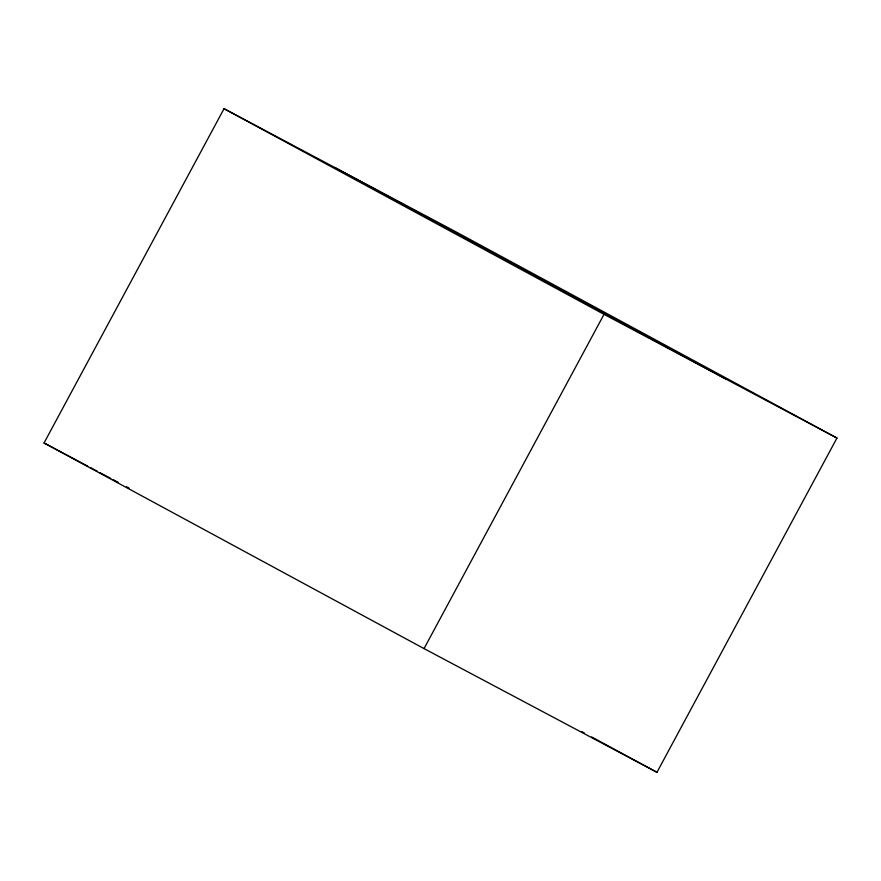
<?xml version="1.0" encoding="UTF-8"?>
<svg xmlns="http://www.w3.org/2000/svg" width="881" height="881" viewBox="0 0 881 881"><rect width="100%" height="100%" fill="white"/><g stroke="black" fill="none" stroke-linecap="round" stroke-linejoin="round"><path stroke-width="1.32" d="M44.05 442.956L224.038 108.693L456.964 232.397L836.95 438.044L656.962 772.307L424.036 648.603L44.05 442.956L87.726 466.148M424.036 648.603L604.025 314.341L836.95 438.044M90.148 467.437L97.428 471.313M99.85 472.601L110.775 478.394M113.197 479.682L118.054 482.259M126.545 486.775L128.967 488.063M334.681 167.445L726.307 379.282M224.038 108.693L604.025 314.341M581.934 731.704L584.356 733.014M591.614 736.945L656.962 772.307"/></g></svg>
